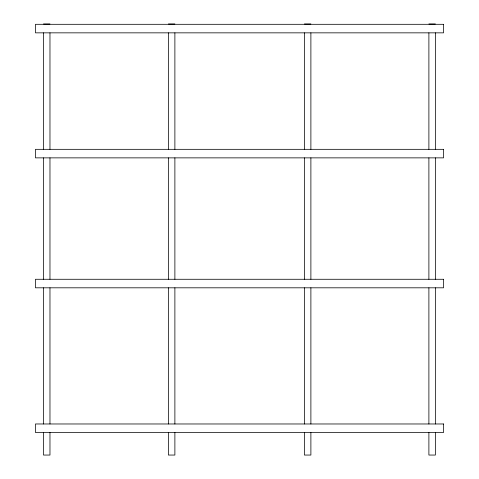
<?xml version="1.0" encoding="UTF-8"?>
<svg xmlns="http://www.w3.org/2000/svg" width="479" height="479" viewBox="0 0 479 479"><rect width="100%" height="100%" fill="white"/><g stroke="black" fill="none" stroke-linecap="round" stroke-linejoin="round"><path stroke-width="0.72" d="M43.487 23.95L49.972 23.95M168.398 23.95L174.883 23.95M304.41 23.95L310.889 23.95M428.891 23.95L435.375 23.95M435.375 32.847L435.375 149.328M435.375 157.866L435.375 279.275M435.375 287.813L435.375 423.975M435.375 432.513L435.375 455.05L428.891 455.05L428.891 432.513M428.891 32.847L428.891 149.328M428.891 157.866L428.891 279.275M428.891 287.813L428.891 423.975M310.889 32.847L310.889 149.328M310.889 157.866L310.889 279.275M310.889 287.813L310.889 423.975M310.889 432.513L310.889 455.05L304.41 455.05L304.41 432.513M304.41 32.847L304.41 149.328M304.41 157.866L304.41 279.275M304.41 287.813L304.41 423.975M174.883 32.847L174.883 149.328M174.883 157.866L174.883 279.275M174.883 287.813L174.883 423.975M174.883 432.513L174.883 455.05L168.398 455.05L168.398 432.513M168.398 32.847L168.398 149.328M168.398 157.866L168.398 279.275M168.398 287.813L168.398 423.975M49.972 32.847L49.972 149.328M49.972 157.866L49.972 279.275M49.972 287.813L49.972 423.975M49.972 432.513L49.972 455.05L43.487 455.05L43.487 432.513M43.487 32.847L43.487 149.328M43.487 157.866L43.487 279.275M43.487 287.813L43.487 423.975M443.542 24.309L35.458 24.309L35.458 32.847L443.542 32.847L443.542 24.309M443.542 149.328L35.458 149.328L35.458 157.866L443.542 157.866L443.542 149.328M443.542 279.275L35.458 279.275L35.458 287.813L443.542 287.813L443.542 279.275M443.542 423.975L35.458 423.975L35.458 432.513L443.542 432.513L443.542 423.975"/></g></svg>
